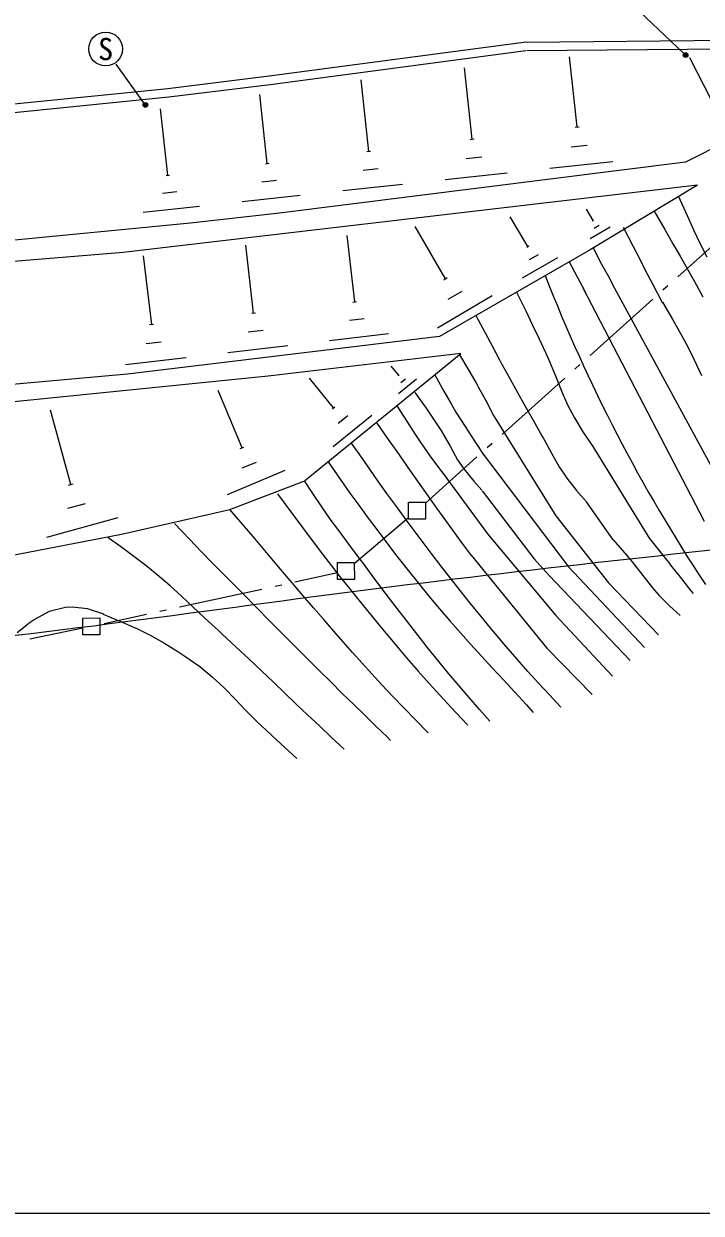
# Model space of a CAD drawing. Units: millimetres, scale not verified. Extents: x 40000 to 680000, y 20000 to 380000.
# Drawn here: x 168420 to 208573, y 205000 to 275498 of the extents above; entities that cross this region are included whole.
import ezdxf
from ezdxf.enums import TextEntityAlignment as Align

# ---------------------------------------------------------------- set-up
doc = ezdxf.new("R2010")
doc.units = ezdxf.units.MM
doc.header["$LTSCALE"] = 1000
for name, color, linetype, lineweight in [('M-BGD', 7, 'Continuous', 13), ('M-BMK-ROW', 30, 'Continuous', 13), ('M-STR-HTXT', 7, 'Continuous', 13), ('M-STR-STRC', 7, 'Continuous', 13), ('M-TTL-BAND', 7, 'Continuous', 13)]:
    doc.layers.add(name, color=color, linetype=linetype, lineweight=lineweight)
doc.styles.add('ＭＳ ゴシック', font='')
doc.styles.get('ＭＳ ゴシック').set_extended_font_data('MS Gothic')

msp = doc.modelspace()

# ---------------------------------------------------------------- linework, layer by layer
at = {"layer": 'M-BGD'}
for p, q in [((198206, 274414), (182962, 272385)), ((198206, 274414), (210634, 274528)), ((198176, 273903), (183022, 271883)), ((198246, 273913), (210674, 274027)), ((201214, 269383), (200772, 273543)), ((194990, 268660), (194538, 272889)), ((209192, 270969), (207898, 273485)), ((182962, 272385), (176958, 271641)), ((188867, 267936), (188414, 272176)), ((176958, 271641), (154518, 269389)), ((183022, 271883), (177019, 271150)), ((216248, 271673), (207649, 267301)), ((177019, 271150), (154568, 268888)), ((182853, 267223), (182411, 271302)), ((176950, 266519), (176528, 270448)), ((201104, 269363), (201334, 269393)), ((194880, 268650), (195111, 268670)), ((188756, 267926), (188977, 267946)), ((200874, 268211), (201806, 268311)), ((182743, 267203), (182963, 267233)), ((207649, 267301), (183576, 264266)), ((194650, 267517), (195572, 267608)), ((199591, 266937), (203330, 267339)), ((176850, 266509), (177060, 266529)), ((188536, 266824), (189428, 266914)), ((193397, 266264), (197066, 266656)), ((208362, 265938), (174305, 261948)), ((182533, 266140), (183395, 266231)), ((187324, 265610), (190872, 265992)), ((208362, 265938), (201988, 262107)), ((176640, 265467), (177482, 265557)), ((181361, 264967), (184798, 265339)), ((207229, 265266), (207731, 264134)), ((175497, 264334), (178835, 264696)), ((202168, 263831), (201777, 264513)), ((205776, 264393), (206408, 263301)), ((178304, 263673), (160203, 261944)), ((183576, 264266), (178304, 263673)), ((198290, 262306), (197257, 264060)), ((202138, 263811), (202208, 263851)), ((207731, 264134), (208132, 263242)), ((193419, 260391), (191614, 263477)), ((201998, 262779), (203171, 263471)), ((202228, 263390), (202519, 263561)), ((203952, 263441), (204524, 262328)), ((206408, 263301), (206899, 262459)), ((208132, 263242), (208503, 262460)), ((182044, 258352), (181572, 262371)), ((188038, 259016), (187585, 262945)), ((198230, 262266), (198360, 262347)), ((204524, 262328), (204925, 261547)), ((206899, 262459), (207330, 261728)), ((208503, 262460), (208914, 261678)), ((174305, 261948), (135318, 258669)), ((176001, 257679), (175518, 261738)), ((201988, 262097), (193060, 256973)), ((197980, 260432), (200074, 261655)), ((198400, 261525), (198921, 261826)), ((202159, 262217), (202670, 261255)), ((207330, 261728), (207762, 260956)), ((200756, 261395), (201227, 260493)), ((202670, 261255), (203051, 260564)), ((204925, 261547), (205276, 260865)), ((205276, 260865), (205677, 260094)), ((207762, 260956), (208183, 260215)), ((193319, 260330), (193520, 260451)), ((201227, 260493), (201668, 259651)), ((203051, 260564), (203432, 259832)), ((208183, 260215), (208674, 259313)), ((193580, 259178), (194402, 259649)), ((197619, 259590), (198171, 258478)), ((201558, 259852), (208749, 246013)), ((201668, 259651), (201728, 259531)), ((203432, 259832), (210141, 247507)), ((205677, 260094), (206239, 259011)), ((187927, 259006), (188148, 259036)), ((192939, 257484), (196186, 259389)), ((206239, 259011), (206269, 258931)), ((206279, 258991), (206881, 257949)), ((181934, 258342), (182154, 258362)), ((195214, 258206), (195766, 257174)), ((198171, 258478), (198582, 257626)), ((175880, 257669), (176111, 257689)), ((181724, 257240), (182616, 257340)), ((187727, 257923), (188599, 258024)), ((198582, 257626), (198943, 256864)), ((206881, 257949), (207342, 257148)), ((193060, 256973), (174558, 254722)), ((175670, 256546), (176572, 256647)), ((186535, 256720), (190033, 257132)), ((195766, 257174), (196177, 256402)), ((198943, 256864), (199344, 256012)), ((207342, 257148), (207753, 256396)), ((180521, 256017), (184069, 256429)), ((194323, 255951), (182907, 254614)), ((185054, 248401), (194323, 255951)), ((196177, 256402), (196618, 255581)), ((199344, 256012), (199525, 255612)), ((207753, 256396), (208164, 255574)), ((174448, 255313), (178046, 255725)), ((194243, 255881), (194804, 254949)), ((196618, 255581), (196698, 255430)), ((196698, 255430), (197220, 254478)), ((199525, 255612), (199936, 254640)), ((208164, 255574), (208586, 254662)), ((174558, 254722), (142025, 251825)), ((182907, 254614), (158503, 252141)), ((190645, 254667), (190204, 255198)), ((190605, 254637), (190675, 254687)), ((192790, 254697), (193321, 253715)), ((194804, 254949), (195245, 254177)), ((199936, 254640), (200277, 253778)), ((186787, 252741), (185363, 254495)), ((190625, 253584), (191697, 254457)), ((190765, 254236), (191036, 254446)), ((195245, 254177), (195356, 253987)), ((195356, 253987), (195797, 253165)), ((197220, 254478), (197691, 253637)), ((181355, 250364), (179941, 253771)), ((191607, 253645), (192269, 252723)), ((193321, 253715), (193752, 252964)), ((195797, 253165), (196268, 252273)), ((197691, 253637), (198132, 252835)), ((200277, 253778), (200648, 252916)), ((171203, 248186), (170009, 252596)), ((186717, 252681), (186857, 252801)), ((190535, 252863), (191137, 251911)), ((192269, 252723), (192750, 252011)), ((193752, 252964), (194033, 252483)), ((194033, 252483), (194575, 251621)), ((198132, 252835), (198604, 252003)), ((200648, 252916), (201059, 252134)), ((186757, 250436), (189052, 252301)), ((187058, 251819), (187629, 252290)), ((189343, 251830), (190025, 250858)), ((191137, 251911), (191598, 251189)), ((192750, 252011), (193182, 251350)), ((196258, 252283), (199959, 246341)), ((198604, 252003), (199135, 251071)), ((201059, 252134), (201551, 251322)), ((191598, 251189), (191949, 250668)), ((193182, 251350), (193683, 250468)), ((194575, 251621), (195116, 250809)), ((199135, 251071), (199205, 250951)), ((201551, 251322), (202142, 250441)), ((181245, 250324), (181465, 250414)), ((188291, 250005), (187830, 250667)), ((190025, 250858), (190526, 250146)), ((191949, 250668), (192490, 249896)), ((193683, 250468), (194134, 249656)), ((195116, 250809), (195196, 250679)), ((195196, 250679), (195698, 249938)), ((199205, 250951), (199697, 250039)), ((202142, 250441), (205532, 244949)), ((188923, 249094), (188291, 250005)), ((190526, 250146), (191057, 249385)), ((192490, 249896), (193062, 249115)), ((194134, 249656), (194495, 249115)), ((195597, 250078), (200711, 243314)), ((199697, 250039), (200148, 249237)), ((180504, 247608), (183911, 249032)), ((181355, 249171), (182207, 249522)), ((186457, 249544), (187169, 248502)), ((189454, 248342), (188923, 249094)), ((191057, 249385), (191188, 249204)), ((191188, 249204), (191789, 248333)), ((193062, 249115), (193293, 248804)), ((194495, 249115), (195087, 248384)), ((200148, 249237), (200599, 248576)), ((171072, 248156), (171343, 248226)), ((180635, 246705), (185024, 248381)), ((185505, 247719), (185054, 248401)), ((187169, 248502), (187750, 247670)), ((189945, 247661), (189454, 248342)), ((191789, 248333), (192321, 247571)), ((195087, 248384), (195578, 247853)), ((200599, 248576), (201181, 247834)), ((183461, 247638), (184253, 246566)), ((186127, 246817), (185505, 247719)), ((187750, 247670), (188272, 246958)), ((190467, 246939), (189945, 247661)), ((192321, 247571), (192882, 246779)), ((195598, 247823), (198646, 243815)), ((201181, 247834), (201782, 247173)), ((171023, 246783), (172075, 247064)), ((186648, 246066), (186127, 246817)), ((188272, 246958), (188773, 246277)), ((191088, 246097), (190467, 246939)), ((192882, 246779), (193253, 246268)), ((203357, 244909), (201782, 247173)), ((169780, 245078), (174010, 246232)), ((174210, 245250), (180635, 246705)), ((181256, 245984), (180635, 246705)), ((184253, 246566), (184945, 245634)), ((187160, 245385), (186648, 246066)), ((188773, 246277), (189345, 245526)), ((191329, 245777), (191088, 246097)), ((193253, 246268), (193825, 245477)), ((199959, 246341), (203077, 242373)), ((177347, 245873), (178240, 244951)), ((182108, 244982), (181256, 245984)), ((184945, 245634), (185566, 244803)), ((187691, 244663), (187160, 245385)), ((189345, 245526), (189766, 244964)), ((191971, 244905), (191329, 245777)), ((193825, 245477), (194346, 244775)), ((167556, 243955), (174210, 245250)), ((174161, 244508), (173419, 245029)), ((178240, 244951), (178952, 244209)), ((182901, 244040), (182108, 244982)), ((185566, 244803), (186128, 244061)), ((188323, 243811), (187691, 244663)), ((192572, 244113), (191971, 244905)), ((194346, 244775), (194938, 243984)), ((195910, 245267), (199950, 240427)), ((203357, 244909), (204039, 244127)), ((205451, 245070), (206123, 244218)), ((174872, 243988), (174161, 244508)), ((175644, 243386), (174872, 243988)), ((178952, 244209), (179563, 243578)), ((183642, 243178), (182901, 244040)), ((186128, 244061), (186659, 243370)), ((190458, 244043), (191140, 243171)), ((193144, 243362), (192572, 244113)), ((194928, 243994), (199430, 238483)), ((204039, 244127), (204480, 243606)), ((206123, 244218), (206685, 243506)), ((176326, 242835), (175644, 243386)), ((179563, 243578), (180155, 242977)), ((186659, 243370), (187181, 242698)), ((188554, 243501), (188323, 243811)), ((189235, 242579), (188554, 243501)), ((193706, 242630), (193144, 243362)), ((198646, 243815), (199569, 242793)), ((200711, 243314), (205203, 238525)), ((204480, 243606), (205111, 242804)), ((206685, 243506), (206755, 243416)), ((206755, 243416), (207336, 242675)), ((177088, 242194), (176326, 242835)), ((180155, 242977), (180806, 242326)), ((184324, 242367), (183642, 243178)), ((187181, 242698), (187722, 242037)), ((189897, 241697), (189235, 242579)), ((191140, 243171), (191791, 242359)), ((194277, 241909), (193706, 242630)), ((199569, 242793), (204361, 237763)), ((205111, 242804), (205683, 242073)), ((207336, 242675), (207958, 241893)), ((177770, 241573), (177088, 242194)), ((180806, 242326), (181398, 241724)), ((184976, 241595), (184324, 242367)), ((187722, 242037), (188284, 241336)), ((191791, 242359), (192433, 241578)), ((194879, 241157), (194277, 241909)), ((203077, 242373), (206045, 239277)), ((205683, 242073), (206064, 241642)), ((207958, 241893), (208098, 241723)), ((178441, 240942), (177770, 241573)), ((181398, 241724), (182210, 240903)), ((185598, 240874), (184976, 241595)), ((188284, 241336), (188895, 240584)), ((190549, 240845), (189897, 241697)), ((192433, 241578), (193055, 240826)), ((195530, 240366), (194879, 241157)), ((206064, 241642), (206716, 240971)), ((169922, 240658), (169090, 240207)), ((170884, 240899), (169922, 240658)), ((171285, 240929), (170884, 240899)), ((172187, 240830), (171285, 240929)), ((173170, 240499), (172187, 240830)), ((173129, 240509), (174252, 240038)), ((179153, 240270), (178441, 240942)), ((182210, 240903), (182992, 240111)), ((186199, 240182), (185598, 240874)), ((188895, 240584), (189587, 239742)), ((191181, 240034), (190549, 240845)), ((193055, 240826), (193676, 240115)), ((199950, 240427), (203309, 236830)), ((206716, 240971), (207317, 240420)), ((168800, 240017), (168018, 239395)), ((169090, 240207), (168800, 240017)), ((174252, 240038), (175154, 239638)), ((179955, 239529), (179153, 240270)), ((182992, 240111), (183754, 239350)), ((186771, 239521), (186199, 240182)), ((189587, 239742), (189687, 239612)), ((191802, 239232), (191181, 240034)), ((193676, 240115), (194298, 239403)), ((196232, 239504), (195530, 240366)), ((175154, 239638), (175946, 239237)), ((175946, 239237), (176718, 238806)), ((180156, 239349), (179955, 239529)), ((180998, 238577), (180156, 239349)), ((183754, 239350), (184486, 238608)), ((187342, 238870), (186771, 239521)), ((189687, 239612), (190409, 238740)), ((192414, 238460), (191802, 239232)), ((194298, 239403), (194919, 238712)), ((196252, 239484), (196232, 239504)), ((196984, 238612), (196252, 239484)), ((176718, 238806), (177550, 238295)), ((177550, 238295), (177961, 238025)), ((181770, 237846), (180998, 238577)), ((184486, 238608), (185208, 237887)), ((187904, 238239), (187342, 238870)), ((190409, 238740), (191111, 237919)), ((193015, 237709), (192414, 238460)), ((194919, 238712), (195551, 238020)), ((197656, 237831), (196984, 238612)), ((199430, 238483), (202107, 235737)), ((177961, 238025), (178853, 237404)), ((182512, 237154), (181770, 237846)), ((185208, 237887), (185920, 237176)), ((188475, 237607), (187904, 238239)), ((189057, 236976), (188475, 237607)), ((191111, 237919), (191793, 237137)), ((193617, 236977), (193015, 237709)), ((195551, 238020), (196183, 237329)), ((198298, 237109), (197656, 237831)), ((178853, 237404), (179615, 236773)), ((183214, 236483), (182512, 237154)), ((185920, 237176), (186611, 236494)), ((189648, 236325), (189057, 236976)), ((191793, 237137), (192455, 236396)), ((194219, 236266), (193617, 236977)), ((196183, 237329), (196845, 236618)), ((198929, 236408), (198298, 237109)), ((179615, 236773), (180287, 236141)), ((183895, 235832), (183214, 236483)), ((186611, 236494), (187293, 235813)), ((190280, 235653), (189648, 236325)), ((192455, 236396), (193096, 235684)), ((194820, 235565), (194219, 236266)), ((196845, 236618), (197516, 235886)), ((199571, 235716), (198929, 236408)), ((180287, 236141), (180929, 235490)), ((180929, 235490), (181570, 234819)), ((184567, 235181), (183895, 235832)), ((187293, 235813), (187965, 235162)), ((190942, 234962), (190280, 235653)), ((193096, 235684), (193738, 234993)), ((195432, 234863), (194820, 235565)), ((197516, 235886), (198208, 235125)), ((200243, 234995), (199571, 235716)), ((181570, 234819), (182262, 234117)), ((185239, 234539), (184567, 235181)), ((187965, 235162), (188627, 234510)), ((191643, 234241), (190942, 234962)), ((193738, 234993), (194360, 234322)), ((196043, 234172), (195432, 234863)), ((198208, 235125), (198619, 234674)), ((182262, 234117), (183054, 233376)), ((185941, 233878), (185239, 234539)), ((188627, 234510), (189288, 233859)), ((192395, 233469), (191643, 234241)), ((194360, 234322), (194741, 233921)), ((183054, 233376), (183134, 233296)), ((186652, 233197), (185941, 233878)), ((189288, 233859), (189950, 233228)), ((183134, 233296), (183896, 232605)), ((187414, 232495), (186652, 233197)), ((189950, 233228), (190150, 233027)), ((183896, 232605), (184598, 231953))]:
    msp.add_line(p, q, dxfattribs=at)
msp.add_arc((289296, 295630), 96559, 201.29004, 213.55033, dxfattribs=at)
at = {"layer": 'M-BMK-ROW'}
for p, q in [((210247, 263242), (207195, 260507)), ((206600, 259972), (206302, 259705)), ((205706, 259171), (201983, 255834)), ((201388, 255300), (201090, 255033)), ((200494, 254499), (196771, 251161)), ((196176, 250627), (195878, 250360)), ((195282, 249826), (192231, 247090)), ((193212, 248924), (195910, 245267)), ((191229, 246138), (191228, 247140)), ((191228, 247140), (192231, 247140)), ((192231, 247140), (192231, 246138)), ((191229, 246208), (188012, 243480)), ((192231, 246138), (191229, 246138)), ((189766, 244964), (190458, 244043)), ((187010, 243560), (188012, 243561)), ((187010, 242558), (187010, 243560)), ((188012, 243561), (188013, 242558)), ((187010, 242949), (184492, 242401)), ((188013, 242558), (187010, 242558)), ((182538, 241975), (177652, 240912)), ((183710, 242231), (183319, 242145)), ((175698, 240486), (173180, 239938)), ((176871, 240741), (176480, 240656)), ((171917, 240278), (172919, 240279)), ((171917, 239276), (171917, 240278)), ((172919, 240279), (172919, 239276)), ((171917, 239677), (168777, 239019)), ((172919, 239276), (171917, 239276))]:
    msp.add_line(p, q, dxfattribs=at)
at = {"layer": 'M-STR-HTXT'}
msp.add_open_spline([(123919, 237818), (134877, 237618), (145835, 237419), (156732, 238183), (166693, 238881), (176602, 240385), (186527, 241670), (196410, 242950), (206308, 244014), (216206, 245078)], degree=3, knots=[0, 0, 0, 0, 1, 1, 1, 2, 2, 2, 3, 3, 3, 3], dxfattribs=at)
at = {"layer": 'M-STR-STRC'}
for p, q in [((207537, 273745), (204920, 276220)), ((207607, 273605), (207678, 273675)), ((175535, 270819), (173891, 273103)), ((175586, 270658), (175666, 270728))]:
    msp.add_line(p, q, dxfattribs=at)
for centre, radius in [((173269, 274005), 1002), ((207647, 273645), 140), ((207647, 273645), 110), ((207647, 273645), 80.2), ((207647, 273645), 50.1), ((207647, 273645), 20), ((175626, 270688), 140), ((175626, 270688), 110), ((175626, 270688), 80.2), ((175626, 270688), 50.1), ((175626, 270688), 20)]:
    msp.add_circle(centre, radius, dxfattribs=at)
at = {"layer": 'M-TTL-BAND'}
msp.add_line((40000, 205000), (579000, 205000), dxfattribs=at)

# ---------------------------------------------------------------- texts
at = {"layer": 'M-STR-STRC', "style": 'ＭＳ ゴシック'}
msp.add_text('S', height=1320, rotation=0.018, dxfattribs=at).set_placement((173269, 274003), align=Align.MIDDLE_CENTER)

doc.saveas('drawing.dxf')
